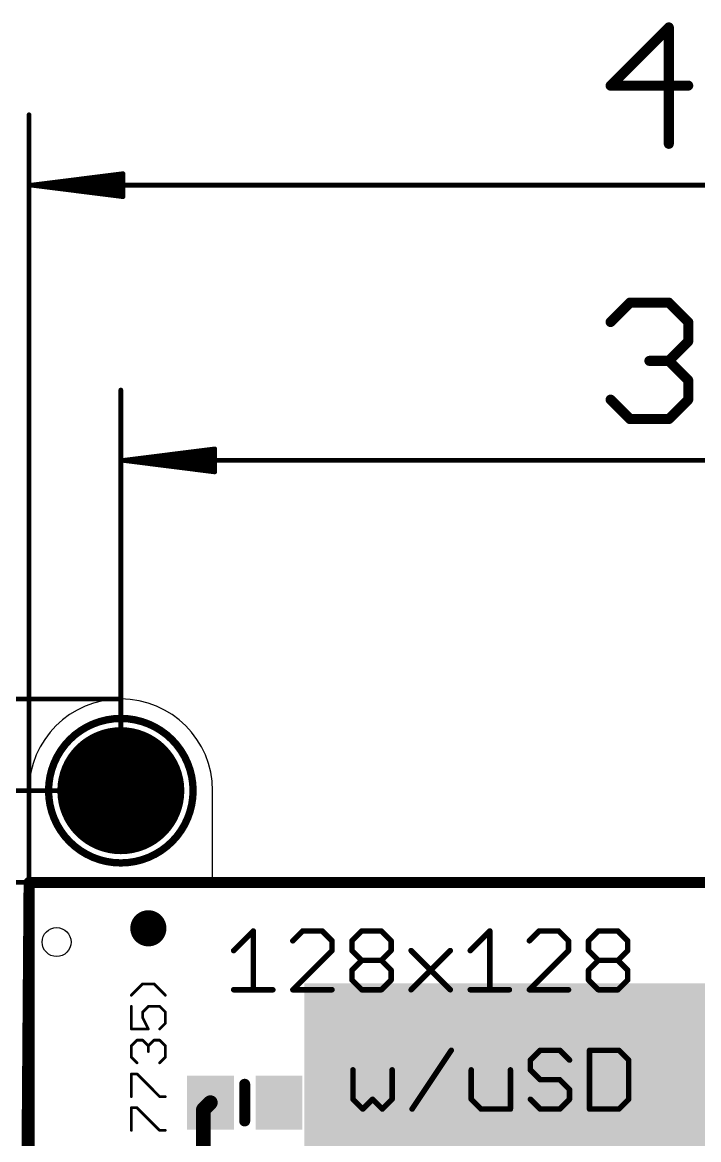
# Model space of a CAD drawing. Extents: x -21 to 66.3, y -17.3 to 56.8.
# Drawn here: x -0.19 to 18.54, y 25.9 to 56.83 of the extents above; entities that cross this region are included whole.
import ezdxf

# ---------------------------------------------------------------- set-up
doc = ezdxf.new("R2010")
doc.units = 0
for name, color, linetype in [('1', 12, 'CONTINUOUS'), ('16', 132, 'CONTINUOUS'), ('17', 110, 'CONTINUOUS'), ('20', 53, 'CONTINUOUS'), ('21', 40, 'CONTINUOUS'), ('23', 53, 'CONTINUOUS'), ('47', 253, 'CONTINUOUS'), ('52', 253, 'CONTINUOUS')]:
    doc.layers.add(name, color=color, linetype=linetype)

# ---------------------------------------------------------------- blocks, each defined once
blk = doc.blocks.new('RECT')
blk.add_solid([(-0.5, -0.5), (0.5, -0.5), (-0.5, 0.5), (0.5, 0.5)])
blk = doc.blocks.new('PIE')
at = {"const_width": 0.5}
blk.add_lwpolyline([(0, -0.25, 1), (0, 0.25, 1), (0, -0.25)], format="xyb", dxfattribs=at)
blk = doc.blocks.new('ROUNDP')
at = {"const_width": 0.5}
blk.add_lwpolyline([(0, -0.25, 1), (0, 0.25, 1), (0, -0.25)], format="xyb", dxfattribs=at)

msp = doc.modelspace()

# ---------------------------------------------------------------- linework, layer by layer
at = {"layer": '1'}
for points, const_width in [([(-0.254, 0), (0, 33.02)], 0.3048), ([(0, 33.02), (44.196, 33.02)], 0.3048), ([(5.019, 26.924), (4.826, 26.731)], 0.4064), ([(4.826, 26.731), (4.826, 24.13)], 0.4064)]:
    msp.add_lwpolyline(points, dxfattribs=dict(at, const_width=const_width))
for points, const_width in [([(0.0762, 33.0194, 1), (-0.0762, 33.0206)], 0.1524), ([(0, 33.0962, 1), (0, 32.9438)], 0.1524), ([(4.9276, 26.731, 1), (4.7244, 26.731)], 0.2032), ([(5.0908, 26.8522, 1), (4.9472, 26.9958)], 0.2032), ([(4.7542, 26.8028, 1), (4.8978, 26.6592)], 0.2032)]:
    msp.add_lwpolyline(points, format="xyb", dxfattribs=dict(at, const_width=const_width))
at = {"layer": '16', "const_width": 0.3048}
for points in [[(0, 0), (0, 33.02)], [(0, 33.02), (43.942, 33.02)]]:
    msp.add_lwpolyline(points, dxfattribs=at)
at = {"layer": '16', "const_width": 0.1524}
for points in [[(0.0762, 33.02, 1), (-0.0762, 33.02)], [(0, 33.0962, 1), (0, 32.9438)]]:
    msp.add_lwpolyline(points, format="xyb", dxfattribs=at)
at = {"layer": '20'}
for p, q in [((0, 35.56), (0, -2.54)), ((5.08, 33.02), (5.08, 35.56)), ((39.37, 33.02), (5.08, 33.02))]:
    msp.add_line(p, q, dxfattribs=at)
msp.add_circle((0.762, 31.369), 0.4, dxfattribs=at)
for start, end in [(90, 180), (0, 90)]:
    msp.add_arc((2.54, 35.56), 2.54, start, end, dxfattribs=at)
at = {"layer": '21'}
for points, const_width in [([(2.54, 33.56, 1), (2.54, 37.56, 1), (2.54, 33.56)], 0.2032), ([(6.2446, 31.6752, 1), (6.1684, 31.6752)], 0.0762), ([(6.2335, 31.6482, 1), (6.1796, 31.7021)], 0.0762), ([(7.5725, 31.7133, 1), (7.5725, 31.6371)], 0.0762), ([(7.5995, 31.6482, 1), (7.5456, 31.7021)], 0.0762), ([(8.1418, 31.7021, 1), (8.0879, 31.6482)], 0.0762), ([(8.1149, 31.6371, 1), (8.1149, 31.7133)], 0.0762), ([(9.2097, 31.7133, 1), (9.2097, 31.6371)], 0.0762), ([(9.2366, 31.6482, 1), (9.1827, 31.7021)], 0.0762), ([(9.7789, 31.7021, 1), (9.7251, 31.6482)], 0.0762), ([(9.752, 31.6371, 1), (9.752, 31.7133)], 0.0762), ([(12.7933, 31.6752, 1), (12.7171, 31.6752)], 0.0762), ([(12.7821, 31.6482, 1), (12.7282, 31.7021)], 0.0762), ([(14.1211, 31.7133, 1), (14.1211, 31.6371)], 0.0762), ([(14.1481, 31.6482, 1), (14.0942, 31.7021)], 0.0762), ([(14.6904, 31.7021, 1), (14.6365, 31.6482)], 0.0762), ([(14.6635, 31.6371, 1), (14.6635, 31.7133)], 0.0762), ([(15.7583, 31.7133, 1), (15.7583, 31.6371)], 0.0762), ([(15.7852, 31.6482, 1), (15.7314, 31.7021)], 0.0762), ([(16.3276, 31.7021, 1), (16.2737, 31.6482)], 0.0762), ([(16.3006, 31.6371, 1), (16.3006, 31.7133)], 0.0762), ([(7.2744, 31.431, 1), (7.3283, 31.3771)], 0.0762), ([(8.4241, 31.404, 1), (8.3479, 31.404)], 0.0762), ([(8.3591, 31.3771, 1), (8.413, 31.431)], 0.0762), ([(8.9766, 31.404, 1), (8.9004, 31.404)], 0.0762), ([(8.9116, 31.431, 1), (8.9655, 31.3771)], 0.0762), ([(10.0613, 31.404, 1), (9.9851, 31.404)], 0.0762), ([(9.9962, 31.3771, 1), (10.0501, 31.431)], 0.0762), ([(13.823, 31.431, 1), (13.8769, 31.3771)], 0.0762), ([(14.9727, 31.404, 1), (14.8965, 31.404)], 0.0762), ([(14.9077, 31.3771, 1), (14.9616, 31.431)], 0.0762), ([(15.5252, 31.404, 1), (15.449, 31.404)], 0.0762), ([(15.4602, 31.431, 1), (15.5141, 31.3771)], 0.0762), ([(16.6099, 31.404, 1), (16.5337, 31.404)], 0.0762), ([(16.5449, 31.3771, 1), (16.5987, 31.431)], 0.0762), ([(5.6373, 31.1598, 1), (5.6911, 31.1059)], 0.0762), ([(8.3479, 31.1329, 1), (8.4241, 31.1329)], 0.0762), ([(8.413, 31.1059, 1), (8.3591, 31.1598)], 0.0762), ([(8.9655, 31.1598, 1), (8.9116, 31.1059)], 0.0762), ([(8.9004, 31.1329, 1), (8.9766, 31.1329)], 0.0762), ([(9.2097, 30.8998, 1), (9.2097, 30.8236)], 0.0762), ([(9.2366, 30.8348, 1), (9.1827, 30.8886)], 0.0762), ([(9.7789, 30.8886, 1), (9.7251, 30.8348)], 0.0762), ([(9.752, 30.8236, 1), (9.752, 30.8998)], 0.0762), ([(9.9851, 31.1329, 1), (10.0613, 31.1329)], 0.0762), ([(10.0501, 31.1059, 1), (9.9962, 31.1598)], 0.0762), ([(10.6026, 31.1598, 1), (10.5487, 31.1059)], 0.0762), ([(11.6873, 31.1059, 1), (11.6334, 31.1598)], 0.0762), ([(12.1859, 31.1598, 1), (12.2398, 31.1059)], 0.0762), ([(14.8965, 31.1329, 1), (14.9727, 31.1329)], 0.0762), ([(14.9616, 31.1059, 1), (14.9077, 31.1598)], 0.0762), ([(15.5141, 31.1598, 1), (15.4602, 31.1059)], 0.0762), ([(15.449, 31.1329, 1), (15.5252, 31.1329)], 0.0762), ([(15.7583, 30.8998, 1), (15.7583, 30.8236)], 0.0762), ([(15.7852, 30.8348, 1), (15.7314, 30.8886)], 0.0762), ([(16.3276, 30.8886, 1), (16.2737, 30.8348)], 0.0762), ([(16.3006, 30.8236, 1), (16.3006, 30.8998)], 0.0762), ([(16.5337, 31.1329, 1), (16.6099, 31.1329)], 0.0762), ([(16.5987, 31.1059, 1), (16.5449, 31.1598)], 0.0762), ([(8.9766, 30.5905, 1), (8.9004, 30.5905)], 0.0762), ([(8.9116, 30.6175, 1), (8.9655, 30.5636)], 0.0762), ([(9.1827, 30.8348, 1), (9.2366, 30.8886)], 0.0762), ([(9.7251, 30.8886, 1), (9.7789, 30.8348)], 0.0762), ([(10.0613, 30.5905, 1), (9.9851, 30.5905)], 0.0762), ([(9.9962, 30.5636, 1), (10.0501, 30.6175)], 0.0762), ([(15.5252, 30.5905, 1), (15.449, 30.5905)], 0.0762), ([(15.4602, 30.6175, 1), (15.5141, 30.5636)], 0.0762), ([(15.7314, 30.8348, 1), (15.7852, 30.8886)], 0.0762), ([(16.2737, 30.8886, 1), (16.3276, 30.8348)], 0.0762), ([(16.6099, 30.5905, 1), (16.5337, 30.5905)], 0.0762), ([(16.5449, 30.5636, 1), (16.5987, 30.6175)], 0.0762), ([(8.9655, 30.3463, 1), (8.9116, 30.2924)], 0.0762), ([(8.9004, 30.3194, 1), (8.9766, 30.3194)], 0.0762), ([(9.9851, 30.3194, 1), (10.0613, 30.3194)], 0.0762), ([(10.0501, 30.2924, 1), (9.9962, 30.3463)], 0.0762), ([(15.5141, 30.3463, 1), (15.4602, 30.2924)], 0.0762), ([(15.449, 30.3194, 1), (15.5252, 30.3194)], 0.0762), ([(16.5337, 30.3194, 1), (16.6099, 30.3194)], 0.0762), ([(16.5987, 30.2924, 1), (16.5449, 30.3463)], 0.0762), ([(3.1448, 30.2295, 1), (3.1448, 30.1914)], 0.0381), ([(3.1583, 30.197, 1), (3.1314, 30.2239)], 0.0381), ([(3.4718, 30.2239, 1), (3.4449, 30.197)], 0.0381), ([(3.4584, 30.1914, 1), (3.4584, 30.2295)], 0.0381), ([(5.6642, 30.0863, 1), (5.6642, 30.0101)], 0.0762), ([(6.1684, 30.0482, 1), (6.2446, 30.0482)], 0.0762), ([(6.7489, 30.0101, 1), (6.7489, 30.0863)], 0.0762), ([(7.3014, 30.0863, 1), (7.3014, 30.0101)], 0.0762), ([(7.2744, 30.0751, 1), (7.3283, 30.0213)], 0.0762), ([(8.386, 30.0101, 1), (8.386, 30.0863)], 0.0762), ([(9.2097, 30.0863, 1), (9.2097, 30.0101)], 0.0762), ([(9.1827, 30.0213, 1), (9.2366, 30.0751)], 0.0762), ([(9.7251, 30.0751, 1), (9.7789, 30.0213)], 0.0762), ([(9.752, 30.0101, 1), (9.752, 30.0863)], 0.0762), ([(10.5487, 30.0751, 1), (10.6026, 30.0213)], 0.0762), ([(11.6334, 30.0213, 1), (11.6873, 30.0751)], 0.0762), ([(12.2128, 30.0863, 1), (12.2128, 30.0101)], 0.0762), ([(12.7171, 30.0482, 1), (12.7933, 30.0482)], 0.0762), ([(13.2975, 30.0101, 1), (13.2975, 30.0863)], 0.0762), ([(13.85, 30.0863, 1), (13.85, 30.0101)], 0.0762), ([(13.823, 30.0751, 1), (13.8769, 30.0213)], 0.0762), ([(14.9346, 30.0101, 1), (14.9346, 30.0863)], 0.0762), ([(15.7583, 30.0863, 1), (15.7583, 30.0101)], 0.0762), ([(15.7314, 30.0213, 1), (15.7852, 30.0751)], 0.0762), ([(16.2737, 30.0751, 1), (16.3276, 30.0213)], 0.0762), ([(16.3006, 30.0101, 1), (16.3006, 30.0863)], 0.0762), ([(2.8178, 29.9104, 1), (2.8448, 29.8834)], 0.0381), ([(3.7584, 29.8834, 1), (3.7854, 29.9104)], 0.0381), ([(2.8503, 29.5884, 1), (2.8122, 29.5884)], 0.0381), ([(3.1639, 29.4317, 1), (3.1258, 29.4317)], 0.0381), ([(3.1314, 29.4451, 1), (3.1583, 29.4182)], 0.0381), ([(3.3016, 29.6075, 1), (3.3016, 29.5694)], 0.0381), ([(3.3151, 29.575, 1), (3.2881, 29.6019)], 0.0381), ([(3.6286, 29.6019, 1), (3.6017, 29.575)], 0.0381), ([(3.6151, 29.5694, 1), (3.6151, 29.6075)], 0.0381), ([(3.791, 29.4317, 1), (3.7529, 29.4317)], 0.0381), ([(3.7584, 29.4182, 1), (3.7854, 29.4451)], 0.0381), ([(3.1619, 29.2834, 1), (3.1278, 29.2664)], 0.0381), ([(3.1258, 29.2749, 1), (3.1639, 29.2749)], 0.0381), ([(3.7529, 29.1181, 1), (3.791, 29.1181)], 0.0381), ([(3.7854, 29.1047, 1), (3.7584, 29.1316)], 0.0381), ([(2.8122, 28.9614, 1), (2.8503, 28.9614)], 0.0381), ([(2.8313, 28.9804, 1), (2.8313, 28.9423)], 0.0381), ([(3.2846, 28.9529, 1), (3.3186, 28.9699)], 0.0381), ([(3.3016, 28.9423, 1), (3.3016, 28.9804)], 0.0381), ([(3.6017, 28.9748, 1), (3.6286, 28.9479)], 0.0381), ([(2.8503, 28.4962, 1), (2.8122, 28.4962)], 0.0381), ([(2.8178, 28.5096, 1), (2.8448, 28.4827)], 0.0381), ([(2.9881, 28.672, 1), (2.9881, 28.6339)], 0.0381), ([(3.0015, 28.6395, 1), (2.9746, 28.6664)], 0.0381), ([(3.1583, 28.6664, 1), (3.1314, 28.6395)], 0.0381), ([(3.1448, 28.6339, 1), (3.1448, 28.672)], 0.0381), ([(3.3207, 28.4962, 1), (3.2826, 28.4962)], 0.0381), ([(3.2881, 28.5096, 1), (3.3151, 28.4827)], 0.0381), ([(3.2881, 28.4827, 1), (3.3151, 28.5096)], 0.0381), ([(3.4584, 28.672, 1), (3.4584, 28.6339)], 0.0381), ([(3.4718, 28.6395, 1), (3.4449, 28.6664)], 0.0381), ([(3.6286, 28.6664, 1), (3.6017, 28.6395)], 0.0381), ([(3.6151, 28.6339, 1), (3.6151, 28.672)], 0.0381), ([(3.791, 28.4962, 1), (3.7529, 28.4962)], 0.0381), ([(3.7584, 28.4827, 1), (3.7854, 28.5096)], 0.0381), ([(2.8122, 28.1826, 1), (2.8503, 28.1826)], 0.0381), ([(2.8448, 28.1961, 1), (2.8178, 28.1691)], 0.0381), ([(3.2826, 28.3394, 1), (3.3207, 28.3394)], 0.0381), ([(3.7529, 28.1826, 1), (3.791, 28.1826)], 0.0381), ([(3.7854, 28.1691, 1), (3.7584, 28.1961)], 0.0381), ([(11.7197, 28.3521, 1), (11.6563, 28.3943)], 0.0762), ([(13.8507, 28.129, 1), (13.9046, 28.0751)], 0.0762), ([(13.9158, 28.102, 1), (13.8396, 28.102)], 0.0762), ([(14.1488, 28.4113, 1), (14.1488, 28.3351)], 0.0762), ([(14.1758, 28.3462, 1), (14.1219, 28.4001)], 0.0762), ([(14.7181, 28.4001, 1), (14.6642, 28.3462)], 0.0762), ([(14.6912, 28.3351, 1), (14.6912, 28.4113)], 0.0762), ([(14.9354, 28.0751, 1), (14.9893, 28.129)], 0.0762), ([(15.5529, 28.3732, 1), (15.4767, 28.3732)], 0.0762), ([(15.5148, 28.4113, 1), (15.5148, 28.3351)], 0.0762), ([(16.3553, 28.4001, 1), (16.3014, 28.3462)], 0.0762), ([(16.3283, 28.3351, 1), (16.3283, 28.4113)], 0.0762), ([(16.6376, 28.102, 1), (16.5614, 28.102)], 0.0762), ([(16.5725, 28.0751, 1), (16.6264, 28.129)], 0.0762), ([(2.9746, 28.0124, 1), (3.0015, 28.0393)], 0.0381), ([(3.6017, 28.0393, 1), (3.6286, 28.0124)], 0.0381), ([(9.0043, 27.8309, 1), (8.9281, 27.8309)], 0.0762), ([(10.089, 27.8309, 1), (10.0128, 27.8309)], 0.0762), ([(12.2786, 27.8309, 1), (12.2024, 27.8309)], 0.0762), ([(13.3633, 27.8309, 1), (13.2871, 27.8309)], 0.0762), ([(13.9046, 27.8578, 1), (13.8507, 27.8039)], 0.0762), ([(13.8396, 27.8309, 1), (13.9158, 27.8309)], 0.0762), ([(2.8503, 27.7174, 1), (2.8122, 27.7174)], 0.0381), ([(2.8313, 27.7365, 1), (2.8313, 27.6984)], 0.0381), ([(3.0015, 27.7309, 1), (2.9746, 27.7039)], 0.0381), ([(2.9881, 27.6984, 1), (2.9881, 27.7365)], 0.0381), ([(6.0452, 27.432, 1), (5.8928, 27.432)], 0.1524), ([(14.1488, 27.5978, 1), (14.1488, 27.5216)], 0.0762), ([(14.1219, 27.5328, 1), (14.1758, 27.5866)], 0.0762), ([(14.7181, 27.5866, 1), (14.6642, 27.5328)], 0.0762), ([(14.6912, 27.5216, 1), (14.6912, 27.5978)], 0.0762), ([(15.0004, 27.2885, 1), (14.9242, 27.2885)], 0.0762), ([(14.9354, 27.2616, 1), (14.9893, 27.3155)], 0.0762), ([(2.8122, 27.0903, 1), (2.8503, 27.0903)], 0.0381), ([(3.6151, 27.1094, 1), (3.6151, 27.0713)], 0.0381), ([(3.6017, 27.0769, 1), (3.6286, 27.1038)], 0.0381), ([(3.7719, 27.0713, 1), (3.7719, 27.1094)], 0.0381), ([(8.9931, 27.0443, 1), (8.9393, 26.9904)], 0.0762), ([(8.9281, 27.0174, 1), (9.0043, 27.0174)], 0.0762), ([(9.5355, 27.0443, 1), (9.4816, 26.9904)], 0.0762), ([(9.5355, 26.9904, 1), (9.4816, 27.0443)], 0.0762), ([(10.0128, 27.0174, 1), (10.089, 27.0174)], 0.0762), ([(10.0778, 26.9904, 1), (10.0239, 27.0443)], 0.0762), ([(12.2675, 27.0443, 1), (12.2136, 26.9904)], 0.0762), ([(12.2024, 27.0174, 1), (12.2786, 27.0174)], 0.0762), ([(13.9046, 27.0443, 1), (13.8507, 26.9904)], 0.0762), ([(14.9242, 27.0174, 1), (15.0004, 27.0174)], 0.0762), ([(14.9893, 26.9904, 1), (14.9354, 27.0443)], 0.0762), ([(16.5614, 27.0174, 1), (16.6376, 27.0174)], 0.0762), ([(16.6264, 26.9904, 1), (16.5725, 27.0443)], 0.0762), ([(2.8503, 26.7819, 1), (2.8122, 26.7819)], 0.0381), ([(2.8313, 26.8009, 1), (2.8313, 26.7628)], 0.0381), ([(3.0015, 26.7954, 1), (2.9746, 26.7684)], 0.0381), ([(2.9881, 26.7628, 1), (2.9881, 26.8009)], 0.0381), ([(9.2104, 26.7731, 1), (9.2643, 26.7193)], 0.0762), ([(9.2104, 26.7193, 1), (9.2643, 26.7731)], 0.0762), ([(9.7528, 26.7731, 1), (9.8066, 26.7193)], 0.0762), ([(9.7528, 26.7193, 1), (9.8066, 26.7731)], 0.0762), ([(10.5717, 26.7673, 1), (10.6351, 26.7251)], 0.0762), ([(12.5117, 26.7843, 1), (12.5117, 26.7081)], 0.0762), ([(12.4847, 26.7193, 1), (12.5386, 26.7731)], 0.0762), ([(13.2871, 26.7462, 1), (13.3633, 26.7462)], 0.0762), ([(13.3252, 26.7081, 1), (13.3252, 26.7843)], 0.0762), ([(14.1488, 26.7843, 1), (14.1488, 26.7081)], 0.0762), ([(14.1219, 26.7193, 1), (14.1758, 26.7731)], 0.0762), ([(14.6642, 26.7731, 1), (14.7181, 26.7193)], 0.0762), ([(14.6912, 26.7081, 1), (14.6912, 26.7843)], 0.0762), ([(15.5148, 26.7843, 1), (15.5148, 26.7081)], 0.0762), ([(15.4767, 26.7462, 1), (15.5529, 26.7462)], 0.0762), ([(16.3014, 26.7731, 1), (16.3553, 26.7193)], 0.0762), ([(16.3283, 26.7081, 1), (16.3283, 26.7843)], 0.0762), ([(5.8928, 26.416, 1), (6.0452, 26.416)], 0.1524), ([(2.8122, 26.1548, 1), (2.8503, 26.1548)], 0.0381), ([(3.6151, 26.1739, 1), (3.6151, 26.1358)], 0.0381), ([(3.6017, 26.1413, 1), (3.6286, 26.1683)], 0.0381), ([(3.7719, 26.1358, 1), (3.7719, 26.1739)], 0.0381)]:
    msp.add_lwpolyline(points, format="xyb", dxfattribs=dict(at, const_width=const_width))
for points, const_width in [([(5.6642, 31.1329), (6.2065, 31.6752)], 0.1524), ([(6.2065, 31.6752), (6.2065, 30.0482)], 0.1524), ([(7.5725, 31.6752), (7.3014, 31.404)], 0.1524), ([(8.1149, 31.6752), (7.5725, 31.6752)], 0.1524), ([(8.386, 31.404), (8.1149, 31.6752)], 0.1524), ([(8.9385, 31.404), (9.2097, 31.6752)], 0.1524), ([(9.2097, 31.6752), (9.752, 31.6752)], 0.1524), ([(9.752, 31.6752), (10.0232, 31.404)], 0.1524), ([(12.2128, 31.1329), (12.7552, 31.6752)], 0.1524), ([(12.7552, 31.6752), (12.7552, 30.0482)], 0.1524), ([(14.1211, 31.6752), (13.85, 31.404)], 0.1524), ([(14.6635, 31.6752), (14.1211, 31.6752)], 0.1524), ([(14.9346, 31.404), (14.6635, 31.6752)], 0.1524), ([(15.4871, 31.404), (15.7583, 31.6752)], 0.1524), ([(15.7583, 31.6752), (16.3006, 31.6752)], 0.1524), ([(16.3006, 31.6752), (16.5718, 31.404)], 0.1524), ([(8.386, 31.1329), (8.386, 31.404)], 0.1524), ([(8.9385, 31.1329), (8.9385, 31.404)], 0.1524), ([(10.0232, 31.404), (10.0232, 31.1329)], 0.1524), ([(14.9346, 31.1329), (14.9346, 31.404)], 0.1524), ([(15.4871, 31.1329), (15.4871, 31.404)], 0.1524), ([(16.5718, 31.404), (16.5718, 31.1329)], 0.1524), ([(7.3014, 30.0482), (8.386, 31.1329)], 0.1524), ([(9.2097, 30.8617), (8.9385, 31.1329)], 0.1524), ([(8.9385, 30.5905), (9.2097, 30.8617)], 0.1524), ([(9.2097, 30.8617), (9.752, 30.8617)], 0.1524), ([(10.0232, 31.1329), (9.752, 30.8617)], 0.1524), ([(9.752, 30.8617), (10.0232, 30.5905)], 0.1524), ([(10.5757, 31.1329), (11.6603, 30.0482)], 0.1524), ([(10.5757, 30.0482), (11.6603, 31.1329)], 0.1524), ([(13.85, 30.0482), (14.9346, 31.1329)], 0.1524), ([(15.7583, 30.8617), (15.4871, 31.1329)], 0.1524), ([(15.4871, 30.5905), (15.7583, 30.8617)], 0.1524), ([(15.7583, 30.8617), (16.3006, 30.8617)], 0.1524), ([(16.5718, 31.1329), (16.3006, 30.8617)], 0.1524), ([(16.3006, 30.8617), (16.5718, 30.5905)], 0.1524), ([(8.9385, 30.3194), (8.9385, 30.5905)], 0.1524), ([(10.0232, 30.5905), (10.0232, 30.3194)], 0.1524), ([(15.4871, 30.3194), (15.4871, 30.5905)], 0.1524), ([(16.5718, 30.5905), (16.5718, 30.3194)], 0.1524), ([(9.2097, 30.0482), (8.9385, 30.3194)], 0.1524), ([(10.0232, 30.3194), (9.752, 30.0482)], 0.1524), ([(15.7583, 30.0482), (15.4871, 30.3194)], 0.1524), ([(16.5718, 30.3194), (16.3006, 30.0482)], 0.1524), ([(3.1448, 30.2104), (2.8313, 29.8969)], 0.0762), ([(3.4584, 30.2104), (3.1448, 30.2104)], 0.0762), ([(3.7719, 29.8969), (3.4584, 30.2104)], 0.0762), ([(5.6642, 30.0482), (6.7489, 30.0482)], 0.1524), ([(8.386, 30.0482), (7.3014, 30.0482)], 0.1524), ([(9.752, 30.0482), (9.2097, 30.0482)], 0.1524), ([(12.2128, 30.0482), (13.2975, 30.0482)], 0.1524), ([(14.9346, 30.0482), (13.85, 30.0482)], 0.1524), ([(16.3006, 30.0482), (15.7583, 30.0482)], 0.1524), ([(2.8313, 29.5884), (2.8313, 28.9614)], 0.0762), ([(3.1448, 29.4317), (3.3016, 29.5884)], 0.0762), ([(3.1448, 29.2749), (3.1448, 29.4317)], 0.0762), ([(3.3016, 29.5884), (3.6151, 29.5884)], 0.0762), ([(3.6151, 29.5884), (3.7719, 29.4317)], 0.0762), ([(3.7719, 29.4317), (3.7719, 29.1181)], 0.0762), ([(3.3016, 28.9614), (3.1448, 29.2749)], 0.0762), ([(3.7719, 29.1181), (3.6151, 28.9614)], 0.0762), ([(2.8313, 28.9614), (3.3016, 28.9614)], 0.0762), ([(2.8313, 28.4962), (2.9881, 28.6529)], 0.0762), ([(2.8313, 28.1826), (2.8313, 28.4962)], 0.0762), ([(2.9881, 28.6529), (3.1448, 28.6529)], 0.0762), ([(3.1448, 28.6529), (3.3016, 28.4962)], 0.0762), ([(3.3016, 28.4962), (3.4584, 28.6529)], 0.0762), ([(3.3016, 28.4962), (3.3016, 28.3394)], 0.0762), ([(3.4584, 28.6529), (3.6151, 28.6529)], 0.0762), ([(3.6151, 28.6529), (3.7719, 28.4962)], 0.0762), ([(3.7719, 28.4962), (3.7719, 28.1826)], 0.0762), ([(2.9881, 28.0259), (2.8313, 28.1826)], 0.0762), ([(3.7719, 28.1826), (3.6151, 28.0259)], 0.0762), ([(10.6034, 26.7462), (11.688, 28.3732)], 0.1524), ([(14.1488, 28.3732), (13.8777, 28.102)], 0.1524), ([(13.8777, 28.102), (13.8777, 27.8309)], 0.1524), ([(14.6912, 28.3732), (14.1488, 28.3732)], 0.1524), ([(14.9623, 28.102), (14.6912, 28.3732)], 0.1524), ([(15.5148, 28.3732), (15.5148, 26.7462)], 0.1524), ([(16.3283, 28.3732), (15.5148, 28.3732)], 0.1524), ([(16.5995, 28.102), (16.3283, 28.3732)], 0.1524), ([(16.5995, 27.0174), (16.5995, 28.102)], 0.1524), ([(8.9662, 27.8309), (8.9662, 27.0174)], 0.1524), ([(10.0509, 27.0174), (10.0509, 27.8309)], 0.1524), ([(12.2405, 27.8309), (12.2405, 27.0174)], 0.1524), ([(13.3252, 26.7462), (13.3252, 27.8309)], 0.1524), ([(13.8777, 27.8309), (14.1488, 27.5597)], 0.1524), ([(2.8313, 27.0903), (2.8313, 27.7174)], 0.0762), ([(2.8313, 27.7174), (2.9881, 27.7174)], 0.0762), ([(2.9881, 27.7174), (3.6151, 27.0903)], 0.0762), ([(5.969, 27.432), (5.969, 26.416)], 0.3048), ([(14.1488, 27.5597), (14.6912, 27.5597)], 0.1524), ([(14.6912, 27.5597), (14.9623, 27.2885)], 0.1524), ([(14.9623, 27.2885), (14.9623, 27.0174)], 0.1524), ([(3.6151, 27.0903), (3.7719, 27.0903)], 0.0762), ([(8.9662, 27.0174), (9.2374, 26.7462)], 0.1524), ([(9.2374, 26.7462), (9.5085, 27.0174)], 0.1524), ([(9.5085, 27.0174), (9.7797, 26.7462)], 0.1524), ([(9.7797, 26.7462), (10.0509, 27.0174)], 0.1524), ([(12.2405, 27.0174), (12.5117, 26.7462)], 0.1524), ([(14.1488, 26.7462), (13.8777, 27.0174)], 0.1524), ([(14.9623, 27.0174), (14.6912, 26.7462)], 0.1524), ([(16.3283, 26.7462), (16.5995, 27.0174)], 0.1524), ([(2.8313, 26.1548), (2.8313, 26.7819)], 0.0762), ([(2.8313, 26.7819), (2.9881, 26.7819)], 0.0762), ([(2.9881, 26.7819), (3.6151, 26.1548)], 0.0762), ([(12.5117, 26.7462), (13.3252, 26.7462)], 0.1524), ([(14.6912, 26.7462), (14.1488, 26.7462)], 0.1524), ([(15.5148, 26.7462), (16.3283, 26.7462)], 0.1524), ([(3.6151, 26.1548), (3.7719, 26.1548)], 0.0762)]:
    msp.add_lwpolyline(points, dxfattribs=dict(at, const_width=const_width))
at = {"layer": '23'}
for p in [(2.54, 35.56), (3.302, 31.75), (5.969, 26.924)]:
    msp.add_point(p, dxfattribs=at)
at = {"layer": '47'}
for points, const_width in [([(17.7104, 56.6921), (16.0987, 55.0804)], 0.2794), ([(17.7104, 53.4687), (17.7104, 56.6921)], 0.2794), ([(16.0987, 55.0804), (18.2476, 55.0804)], 0.2794), ([(0, 32.258), (0, 54.274)], 0.13), ([(0.065, 52.324), (2.6, 52.6432)], 0.13), ([(0.065, 52.324), (2.6, 52.584)], 0.13), ([(2.6, 52.6432), (2.6, 52.0048)], 0.13), ([(0.065, 52.324), (2.6, 52.454)], 0.13), ([(0.065, 52.324), (44.385, 52.324)], 0.13), ([(2.6, 52.0048), (0.065, 52.324)], 0.13), ([(2.6, 52.194), (0.065, 52.324)], 0.13), ([(2.6, 52.064), (0.065, 52.324)], 0.13), ([(16.0987, 48.5348), (16.636, 49.0721)], 0.2794), ([(16.636, 49.0721), (17.7104, 49.0721)], 0.2794), ([(17.7104, 49.0721), (18.2476, 48.5348)], 0.2794), ([(18.2476, 48.5348), (18.2476, 47.9976)], 0.2794), ([(18.2476, 47.9976), (17.7104, 47.4604)], 0.2794), ([(17.7104, 47.4604), (17.1732, 47.4604)], 0.2794), ([(17.7104, 47.4604), (18.2476, 46.9231)], 0.2794), ([(18.2476, 46.9231), (18.2476, 46.3859)], 0.2794), ([(2.54, 35.56), (2.54, 46.654)], 0.13), ([(16.636, 45.8487), (16.0987, 46.3859)], 0.2794), ([(18.2476, 46.3859), (17.7104, 45.8487)], 0.2794), ([(17.7104, 45.8487), (16.636, 45.8487)], 0.2794), ([(2.605, 44.704), (5.14, 45.0232)], 0.13), ([(2.605, 44.704), (5.14, 44.964)], 0.13), ([(2.605, 44.704), (5.14, 44.834)], 0.13), ([(5.14, 45.0232), (5.14, 44.3848)], 0.13), ([(2.605, 44.704), (41.845, 44.704)], 0.13), ([(5.14, 44.3848), (2.605, 44.704)], 0.13), ([(5.14, 44.574), (2.605, 44.704)], 0.13), ([(5.14, 44.444), (2.605, 44.704)], 0.13), ([(2.54, 38.1), (-18.46, 38.1)], 0.13), ([(2.54, 35.56), (-11.602, 35.56)], 0.13), ([(8.636, 33.02), (-4.744, 33.02)], 0.13)]:
    msp.add_lwpolyline(points, dxfattribs=dict(at, const_width=const_width))
for points, const_width in [([(17.7803, 56.6921, 1), (17.6406, 56.6921)], 0.1397), ([(17.7598, 56.6427, 1), (17.661, 56.7414)], 0.1397), ([(16.0987, 55.1502, 1), (16.0987, 55.0105)], 0.1397), ([(16.0493, 55.1298, 1), (16.1481, 55.031)], 0.1397), ([(18.2476, 55.0105, 1), (18.2476, 55.1502)], 0.1397), ([(0.0325, 54.274, 1), (-0.0325, 54.274)], 0.065), ([(17.6406, 53.4687, 1), (17.7803, 53.4687)], 0.1397), ([(2.6325, 52.6432, 1), (2.5675, 52.6432)], 0.065), ([(2.6041, 52.611, 1), (2.5959, 52.6755)], 0.065), ([(2.6033, 52.5517, 1), (2.5967, 52.6163)], 0.065), ([(0.065, 52.3565, 1), (0.065, 52.2915)], 0.065), ([(0.0691, 52.3562, 1), (0.0609, 52.2918)], 0.065), ([(0.0633, 52.3565, 1), (0.0667, 52.2915)], 0.065), ([(0.0667, 52.3565, 1), (0.0633, 52.2915)], 0.065), ([(0.0683, 52.3563, 1), (0.0617, 52.2917)], 0.065), ([(0.0617, 52.3563, 1), (0.0683, 52.2917)], 0.065), ([(0.0609, 52.3562, 1), (0.0691, 52.2918)], 0.065), ([(2.6017, 52.4215, 1), (2.5983, 52.4865)], 0.065), ([(2.5675, 52.0048, 1), (2.6325, 52.0048)], 0.065), ([(2.5959, 51.9725, 1), (2.6041, 52.037)], 0.065), ([(2.5967, 52.0317, 1), (2.6033, 52.0963)], 0.065), ([(2.5983, 52.1615, 1), (2.6017, 52.2265)], 0.065), ([(16.636, 49.1419, 1), (16.636, 49.0022)], 0.1397), ([(16.6854, 49.0227, 1), (16.5866, 49.1214)], 0.1397), ([(17.7598, 49.1214, 1), (17.661, 49.0227)], 0.1397), ([(17.7104, 49.0022, 1), (17.7104, 49.1419)], 0.1397), ([(16.0493, 48.5842, 1), (16.1481, 48.4854)], 0.1397), ([(18.3175, 48.5348, 1), (18.1778, 48.5348)], 0.1397), ([(18.1982, 48.4854, 1), (18.297, 48.5842)], 0.1397), ([(18.1778, 47.9976, 1), (18.3175, 47.9976)], 0.1397), ([(18.297, 47.9482, 1), (18.1982, 48.047)], 0.1397), ([(17.1732, 47.5302, 1), (17.1732, 47.3905)], 0.1397), ([(17.7598, 47.5098, 1), (17.661, 47.411)], 0.1397), ([(17.661, 47.5098, 1), (17.7598, 47.411)], 0.1397), ([(17.7104, 47.3905, 1), (17.7104, 47.5302)], 0.1397), ([(18.3175, 46.9231, 1), (18.1778, 46.9231)], 0.1397), ([(18.1982, 46.8738, 1), (18.297, 46.9725)], 0.1397), ([(2.5725, 46.654, 1), (2.5075, 46.654)], 0.065), ([(16.1481, 46.4353, 1), (16.0493, 46.3365)], 0.1397), ([(18.1778, 46.3859, 1), (18.3175, 46.3859)], 0.1397), ([(18.297, 46.3365, 1), (18.1982, 46.4353)], 0.1397), ([(16.636, 45.9186, 1), (16.636, 45.7788)], 0.1397), ([(16.5866, 45.7993, 1), (16.6854, 45.8981)], 0.1397), ([(17.661, 45.8981, 1), (17.7598, 45.7993)], 0.1397), ([(17.7104, 45.7788, 1), (17.7104, 45.9186)], 0.1397), ([(5.1725, 45.0232, 1), (5.1075, 45.0232)], 0.065), ([(5.1441, 44.991, 1), (5.1359, 45.0555)], 0.065), ([(5.1433, 44.9317, 1), (5.1367, 44.9963)], 0.065), ([(5.1417, 44.8015, 1), (5.1383, 44.8665)], 0.065), ([(2.605, 44.7365, 1), (2.605, 44.6715)], 0.065), ([(2.6091, 44.7362, 1), (2.6009, 44.6718)], 0.065), ([(2.6033, 44.7365, 1), (2.6067, 44.6715)], 0.065), ([(2.6067, 44.7365, 1), (2.6033, 44.6715)], 0.065), ([(2.6083, 44.7363, 1), (2.6017, 44.6717)], 0.065), ([(2.6017, 44.7363, 1), (2.6083, 44.6717)], 0.065), ([(2.6009, 44.7362, 1), (2.6091, 44.6718)], 0.065), ([(5.1383, 44.5415, 1), (5.1417, 44.6065)], 0.065), ([(5.1075, 44.3848, 1), (5.1725, 44.3848)], 0.065), ([(5.1359, 44.3525, 1), (5.1441, 44.417)], 0.065), ([(5.1367, 44.4117, 1), (5.1433, 44.4763)], 0.065), ([(2.54, 38.0675, 1), (2.54, 38.1325)], 0.065), ([(2.5075, 35.56, 1), (2.5725, 35.56)], 0.065), ([(2.54, 35.5275, 1), (2.54, 35.5925)], 0.065), ([(8.636, 32.9875, 1), (8.636, 33.0525)], 0.065), ([(-0.0325, 32.258, 1), (0.0325, 32.258)], 0.065)]:
    msp.add_lwpolyline(points, format="xyb", dxfattribs=dict(at, const_width=const_width))

# ---------------------------------------------------------------- block references
at = {"layer": '1'}
msp.add_blockref('PIE', (3.302, 31.75), dxfattribs=at)
at = {"layer": '1', "xscale": 1.3, "yscale": 1.5}
for p in [(5.019, 26.924), (6.919, 26.924)]:
    msp.add_blockref('RECT', p, dxfattribs=at)
at = {"layer": '17', "xscale": 3.516, "yscale": 3.516}
msp.add_blockref('ROUNDP', (2.54, 35.56), dxfattribs=at)
msp.add_blockref('ROUNDP', (2.54, 35.56), dxfattribs=at)
at = {"layer": '52', "xscale": 27.432, "yscale": 28.702, "rotation": 90}
msp.add_blockref('RECT', (21.971, 16.51), dxfattribs=at)

doc.saveas('drawing.dxf')
